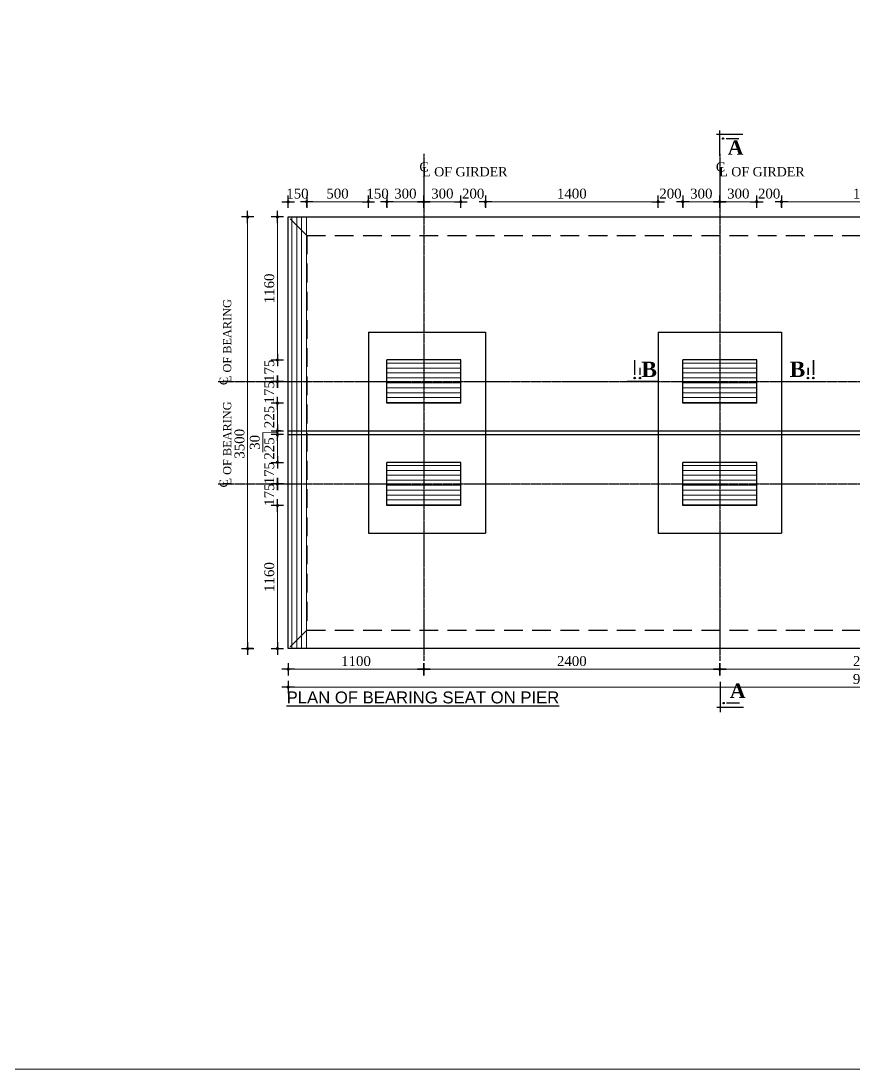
# Model space of a CAD drawing. Header units: millimetres. Extents: x -29779 to 80452, y -13100 to 39577.
# Drawn here: x 45404 to 52160, y -2320 to 6179 of the extents above; entities that cross this region are included whole.
import ezdxf

# ---------------------------------------------------------------- set-up
doc = ezdxf.new("R2010")
doc.units = ezdxf.units.MM
doc.header["$LTSCALE"] = 3
doc.linetypes.add('CENTER', pattern=[50.8, 31.75, -6.35, 6.35, -6.35])
doc.linetypes.add('DASHED', pattern=[19.05, 12.7, -6.35])
for name, color, linetype in [('Center Line', 34, 'Continuous'), ('dim', 4, 'Continuous'), ('Text', 7, 'Continuous')]:
    doc.layers.add(name, color=color, linetype=linetype)
for name, color, linetype, lineweight in [('Dimision', 4, 'Continuous', 13), ('hatch', 253, 'Continuous', 13), ('Pire Line', 11, 'Continuous', 30)]:
    doc.layers.add(name, color=color, linetype=linetype, lineweight=lineweight)
doc.styles.add('Arial', font='arial.ttf', dxfattribs={"height": 85})
doc.styles.get("Standard").update_dxf_attribs({"font": 'times.ttf'})
doc.dimstyles.new('Copy of ISO-90', dxfattribs={"dimtxt": 90, "dimasz": 0.7, "dimexe": 1, "dimexo": 60, "dimgap": 75, "dimtad": 1, "dimdec": 0, "dimlfac": -1, "dimzin": 1, "dimdsep": 46, "dimtxsty": 'Standard', "dimblk": 'DIM', "dimcen": 60, "dimclrd": 256, "dimclre": 256, "dimclrt": 256, "dimadec": 0, "dimazin": 0, "dimtfac": 1, "dimtdec": 0, "dimtix": 1, "dimtofl": 0, "dimtmove": 0, "dimatfit": 3, "dimldrblk": 'DOT', "dimfxl": 60, "dimfxlon": 1, "dimtolj": 1, "dimlwd": -1, "dimarcsym": 0})

# ---------------------------------------------------------------- blocks, each defined once
blk = doc.blocks.new('DIM')
at = {"layer": 'dim'}
for p, q in [((-101, 0), (101, 0)), ((0, -101), (0, 101))]:
    blk.add_line(p, q, dxfattribs=at)
at = {"layer": 'dim', "const_width": 25.4}
blk.add_lwpolyline([(-13, 0, 1), (13, 0, 1)], format="xyb", close=True, dxfattribs=at)
blk = doc.blocks.new('*D381')
at = {"layer": 'Defpoints', "color": 0, "linetype": 'Continuous', "ltscale": 0.1, "transparency": 16777216}
for p in [(47570.9, 970.6), (48670.9, 922), (48670.9, 908.1)]:
    blk.add_point(p, dxfattribs=at)
at = {"layer": 'Dimision', "linetype": 'Continuous', "lineweight": -2, "ltscale": 0.1, "transparency": 16777216}
for p, q in [((47570.9, 922), (47570.9, 921)), ((48670.9, 922), (48670.9, 923))]:
    blk.add_line(p, q, dxfattribs=at)
at = {"layer": 'Dimision', "linetype": 'Continuous', "ltscale": 0.1, "transparency": 16777216}
blk.add_line((47571.4, 922), (48670.4, 922), dxfattribs=at)
at = {"layer": 'Dimision', "linetype": 'Continuous', "ltscale": 0.1, "transparency": 16777216, "xscale": 0.5, "yscale": 0.5, "zscale": 0.5, "rotation": 180}
blk.add_blockref('DIM', (47570.9, 922), dxfattribs=at)
at = {"layer": 'Dimision', "linetype": 'Continuous', "ltscale": 0.1, "transparency": 16777216, "xscale": 0.5, "yscale": 0.5, "zscale": 0.5}
blk.add_blockref('DIM', (48670.9, 922), dxfattribs=at)
at = {"layer": 'Dimision', "linetype": 'Continuous', "ltscale": 0.1, "transparency": 16777216, "insert": (48120.9, 987.7), "char_height": 80, "attachment_point": 5}
blk.add_mtext('\\A1;1100', dxfattribs=at)
blk = doc.blocks.new('_Dot')
at = {"color": 0, "linetype": 'ByBlock', "lineweight": -2}
blk.add_line((-0.5, 0), (-1, 0), dxfattribs=at)
at = {"color": 0, "linetype": 'ByBlock', "const_width": 0.5}
blk.add_lwpolyline([(-0.25, 0, 1), (0.25, 0, 1)], format="xyb", close=True, dxfattribs=at)
blk = doc.blocks.new('*D382')
at = {"layer": 'Defpoints', "color": 0, "linetype": 'Continuous', "ltscale": 0.1, "transparency": 16777216}
for p in [(48670.9, 908.1), (51070.9, 922), (51070.9, 908.1)]:
    blk.add_point(p, dxfattribs=at)
at = {"layer": 'Dimision', "linetype": 'Continuous', "lineweight": -2, "ltscale": 0.1, "transparency": 16777216}
for p, q in [((48670.9, 922), (48670.9, 923)), ((51070.9, 922), (51070.9, 923))]:
    blk.add_line(p, q, dxfattribs=at)
at = {"layer": 'Dimision', "linetype": 'Continuous', "ltscale": 0.1, "transparency": 16777216}
blk.add_line((48671.4, 922), (51070.4, 922), dxfattribs=at)
at = {"layer": 'Dimision', "linetype": 'Continuous', "ltscale": 0.1, "transparency": 16777216, "xscale": 0.5, "yscale": 0.5, "zscale": 0.5, "rotation": 180}
blk.add_blockref('DIM', (48670.9, 922), dxfattribs=at)
at = {"layer": 'Dimision', "linetype": 'Continuous', "ltscale": 0.1, "transparency": 16777216, "xscale": 0.5, "yscale": 0.5, "zscale": 0.5}
blk.add_blockref('DIM', (51070.9, 922), dxfattribs=at)
at = {"layer": 'Dimision', "linetype": 'Continuous', "ltscale": 0.1, "transparency": 16777216, "insert": (49870.9, 987.7), "char_height": 80, "attachment_point": 5}
blk.add_mtext('\\A1;2400', dxfattribs=at)
blk = doc.blocks.new('*D383')
at = {"layer": 'Defpoints', "color": 0, "linetype": 'Continuous', "ltscale": 0.1, "transparency": 16777216}
for p in [(51070.9, 975.8), (53470.9, 975.8), (53470.9, 922)]:
    blk.add_point(p, dxfattribs=at)
at = {"layer": 'Dimision', "linetype": 'Continuous', "lineweight": -2, "ltscale": 0.1, "transparency": 16777216}
for p, q in [((51070.9, 922), (51070.9, 921)), ((53470.9, 922), (53470.9, 921))]:
    blk.add_line(p, q, dxfattribs=at)
at = {"layer": 'Dimision', "linetype": 'Continuous', "ltscale": 0.1, "transparency": 16777216}
blk.add_line((51071.4, 922), (53470.4, 922), dxfattribs=at)
at = {"layer": 'Dimision', "linetype": 'Continuous', "ltscale": 0.1, "transparency": 16777216, "xscale": 0.5, "yscale": 0.5, "zscale": 0.5, "rotation": 180}
blk.add_blockref('DIM', (51070.9, 922), dxfattribs=at)
at = {"layer": 'Dimision', "linetype": 'Continuous', "ltscale": 0.1, "transparency": 16777216, "xscale": 0.5, "yscale": 0.5, "zscale": 0.5}
blk.add_blockref('DIM', (53470.9, 922), dxfattribs=at)
at = {"layer": 'Dimision', "linetype": 'Continuous', "ltscale": 0.1, "transparency": 16777216, "insert": (52270.9, 987.7), "char_height": 80, "attachment_point": 5}
blk.add_mtext('\\A1;2400', dxfattribs=at)
blk = doc.blocks.new('*D385')
at = {"layer": 'Defpoints', "color": 0, "linetype": 'Continuous', "ltscale": 0.1, "transparency": 16777216}
for p in [(47570.9, 992.9), (56970.9, 992.9), (56970.9, 776.6)]:
    blk.add_point(p, dxfattribs=at)
at = {"layer": 'Dimision', "linetype": 'Continuous', "lineweight": -2, "ltscale": 0.1, "transparency": 16777216}
for p, q in [((47570.9, 821.6), (47570.9, 775.6)), ((56970.9, 821.6), (56970.9, 775.6))]:
    blk.add_line(p, q, dxfattribs=at)
at = {"layer": 'Dimision', "linetype": 'Continuous', "ltscale": 0.1, "transparency": 16777216}
blk.add_line((47571.4, 776.6), (56970.4, 776.6), dxfattribs=at)
at = {"layer": 'Dimision', "linetype": 'Continuous', "ltscale": 0.1, "transparency": 16777216, "xscale": 0.5, "yscale": 0.5, "zscale": 0.5, "rotation": 180}
blk.add_blockref('DIM', (47570.9, 776.6), dxfattribs=at)
at = {"layer": 'Dimision', "linetype": 'Continuous', "ltscale": 0.1, "transparency": 16777216, "xscale": 0.5, "yscale": 0.5, "zscale": 0.5}
blk.add_blockref('DIM', (56970.9, 776.6), dxfattribs=at)
at = {"layer": 'Dimision', "linetype": 'Continuous', "ltscale": 0.1, "transparency": 16777216, "insert": (52270.9, 842.4), "char_height": 80, "attachment_point": 5}
blk.add_mtext('\\A1;9400', dxfattribs=at)
blk = doc.blocks.new('*D372')
at = {"layer": 'Defpoints', "color": 0, "linetype": 'Continuous', "ltscale": 0.1, "transparency": 16777216}
for p in [(48371.1, 4712.9), (48671.1, 4322.8), (48371.1, 3426.4)]:
    blk.add_point(p, dxfattribs=at)
at = {"layer": 'Dimision', "linetype": 'Continuous', "lineweight": -2, "ltscale": 0.1, "transparency": 16777216}
for p, q in [((48371.1, 4667.9), (48371.1, 4713.9)), ((48671.1, 4667.9), (48671.1, 4713.9))]:
    blk.add_line(p, q, dxfattribs=at)
at = {"layer": 'Dimision', "linetype": 'Continuous', "ltscale": 0.1, "transparency": 16777216}
blk.add_line((48670.6, 4712.9), (48371.6, 4712.9), dxfattribs=at)
at = {"layer": 'Dimision', "linetype": 'Continuous', "ltscale": 0.1, "transparency": 16777216, "xscale": 0.5, "yscale": 0.5, "zscale": 0.5, "rotation": 180}
blk.add_blockref('DIM', (48371.1, 4712.9), dxfattribs=at)
at = {"layer": 'Dimision', "linetype": 'Continuous', "ltscale": 0.1, "transparency": 16777216, "xscale": 0.5, "yscale": 0.5, "zscale": 0.5}
blk.add_blockref('DIM', (48671.1, 4712.9), dxfattribs=at)
at = {"layer": 'Dimision', "linetype": 'Continuous', "ltscale": 0.1, "transparency": 16777216, "insert": (48521.1, 4778.6), "char_height": 80, "attachment_point": 5}
blk.add_mtext('\\A1;300', dxfattribs=at)
blk = doc.blocks.new('*D373')
at = {"layer": 'Defpoints', "color": 0, "linetype": 'Continuous', "ltscale": 0.1, "transparency": 16777216}
for p in [(47242.2, 4589.8), (47546.9, 4589.8), (47501.3, 1089.8)]:
    blk.add_point(p, dxfattribs=at)
at = {"layer": 'Dimision', "linetype": 'Continuous', "lineweight": -2, "ltscale": 0.1, "transparency": 16777216}
for p, q in [((47287.2, 4589.8), (47241.2, 4589.8)), ((47287.2, 1089.8), (47241.2, 1089.8))]:
    blk.add_line(p, q, dxfattribs=at)
at = {"layer": 'Dimision', "linetype": 'Continuous', "ltscale": 0.1, "transparency": 16777216}
blk.add_line((47242.2, 1090.3), (47242.2, 4589.3), dxfattribs=at)
at = {"layer": 'Dimision', "linetype": 'Continuous', "ltscale": 0.1, "transparency": 16777216, "xscale": 0.5, "yscale": 0.5, "zscale": 0.5}
for p, rotation in [((47242.2, 4589.8), 90), ((47242.2, 1089.8), 270)]:
    blk.add_blockref('DIM', p, dxfattribs=dict(at, rotation=rotation))
at = {"layer": 'Dimision', "linetype": 'Continuous', "ltscale": 0.1, "transparency": 16777216, "insert": (47176.5, 2750.3), "char_height": 80, "attachment_point": 5, "rotation": 90}
blk.add_mtext('\\A1;3500', dxfattribs=at)
blk = doc.blocks.new('*D374')
at = {"layer": 'Defpoints', "color": 0, "linetype": 'Continuous', "ltscale": 0.1, "transparency": 16777216}
for p in [(47483.5, 3079.8), (47534.2, 3079.8), (47570.9, 2854.8)]:
    blk.add_point(p, dxfattribs=at)
at = {"layer": 'Dimision', "linetype": 'Continuous', "lineweight": -2, "ltscale": 0.1, "transparency": 16777216}
for p, q in [((47483.5, 3079.8), (47482.5, 3079.8)), ((47510.9, 2854.8), (47482.5, 2854.8))]:
    blk.add_line(p, q, dxfattribs=at)
at = {"layer": 'Dimision', "linetype": 'Continuous', "ltscale": 0.1, "transparency": 16777216}
blk.add_line((47483.5, 2855.3), (47483.5, 3079.3), dxfattribs=at)
at = {"layer": 'Dimision', "linetype": 'Continuous', "ltscale": 0.1, "transparency": 16777216, "xscale": 0.5, "yscale": 0.5, "zscale": 0.5}
for p, rotation in [((47483.5, 3079.8), 90), ((47483.5, 2854.8), 270)]:
    blk.add_blockref('DIM', p, dxfattribs=dict(at, rotation=rotation))
at = {"layer": 'Dimision', "linetype": 'Continuous', "ltscale": 0.1, "transparency": 16777216, "insert": (47417.9, 2967.3), "char_height": 80, "attachment_point": 5, "rotation": 90}
blk.add_mtext('\\A1;225', dxfattribs=at)
blk = doc.blocks.new('*D375')
at = {"layer": 'Defpoints', "color": 0, "linetype": 'Continuous', "ltscale": 0.1, "transparency": 16777216}
for p in [(47483.5, 3429.8), (47483.5, 3254.8), (47483.5, 3254.8)]:
    blk.add_point(p, dxfattribs=at)
at = {"layer": 'Dimision', "linetype": 'Continuous', "ltscale": 0.1, "transparency": 16777216}
for p, q in [((47483.5, 3430.3), (47483.5, 3430.8)), ((47483.5, 3254.3), (47483.5, 3253.8))]:
    blk.add_line(p, q, dxfattribs=at)
at = {"layer": 'Dimision', "linetype": 'Continuous', "lineweight": -2, "ltscale": 0.1, "transparency": 16777216}
for p, q in [((47483.5, 3429.8), (47484.5, 3429.8)), ((47483.5, 3254.8), (47484.5, 3254.8))]:
    blk.add_line(p, q, dxfattribs=at)
at = {"layer": 'Dimision', "linetype": 'Continuous', "ltscale": 0.1, "transparency": 16777216, "xscale": 0.5, "yscale": 0.5, "zscale": 0.5}
for p, rotation in [((47483.5, 3429.8), 270), ((47483.5, 3254.8), 90)]:
    blk.add_blockref('DIM', p, dxfattribs=dict(at, rotation=rotation))
at = {"layer": 'Dimision', "linetype": 'Continuous', "ltscale": 0.1, "transparency": 16777216, "insert": (47417.7, 3342.3), "char_height": 80, "attachment_point": 5, "rotation": 90}
blk.add_mtext('\\A1;175', dxfattribs=at)
blk = doc.blocks.new('*D376')
at = {"layer": 'Defpoints', "color": 0, "linetype": 'Continuous', "ltscale": 0.1, "transparency": 16777216}
for p in [(47483.5, 3254.8), (47483.5, 3254.8), (47483.5, 3079.8)]:
    blk.add_point(p, dxfattribs=at)
at = {"layer": 'Dimision', "linetype": 'Continuous', "ltscale": 0.1, "transparency": 16777216}
for p, q in [((47483.5, 3255.3), (47483.5, 3255.8)), ((47483.5, 3079.3), (47483.5, 3078.8))]:
    blk.add_line(p, q, dxfattribs=at)
at = {"layer": 'Dimision', "linetype": 'Continuous', "lineweight": -2, "ltscale": 0.1, "transparency": 16777216}
for p, q in [((47483.5, 3254.8), (47484.5, 3254.8)), ((47483.5, 3079.8), (47484.5, 3079.8))]:
    blk.add_line(p, q, dxfattribs=at)
at = {"layer": 'Dimision', "linetype": 'Continuous', "ltscale": 0.1, "transparency": 16777216, "xscale": 0.5, "yscale": 0.5, "zscale": 0.5}
for p, rotation in [((47483.5, 3254.8), 270), ((47483.5, 3079.8), 90)]:
    blk.add_blockref('DIM', p, dxfattribs=dict(at, rotation=rotation))
at = {"layer": 'Dimision', "linetype": 'Continuous', "ltscale": 0.1, "transparency": 16777216, "insert": (47417.7, 3167.3), "char_height": 80, "attachment_point": 5, "rotation": 90}
blk.add_mtext('\\A1;175', dxfattribs=at)
blk = doc.blocks.new('*D377')
at = {"layer": 'Defpoints', "color": 0, "linetype": 'Continuous', "ltscale": 0.1, "transparency": 16777216}
for p in [(47483.5, 4589.8), (47483.5, 4589.8), (47308.8, 3429.8)]:
    blk.add_point(p, dxfattribs=at)
at = {"layer": 'Dimision', "linetype": 'Continuous', "lineweight": -2, "ltscale": 0.1, "transparency": 16777216}
for p, q in [((47483.5, 4589.8), (47484.5, 4589.8)), ((47438.5, 3429.8), (47484.5, 3429.8))]:
    blk.add_line(p, q, dxfattribs=at)
at = {"layer": 'Dimision', "linetype": 'Continuous', "ltscale": 0.1, "transparency": 16777216}
blk.add_line((47483.5, 3430.3), (47483.5, 4589.3), dxfattribs=at)
at = {"layer": 'Dimision', "linetype": 'Continuous', "ltscale": 0.1, "transparency": 16777216, "xscale": 0.5, "yscale": 0.5, "zscale": 0.5}
for p, rotation in [((47483.5, 4589.8), 90), ((47483.5, 3429.8), 270)]:
    blk.add_blockref('DIM', p, dxfattribs=dict(at, rotation=rotation))
at = {"layer": 'Dimision', "linetype": 'Continuous', "ltscale": 0.1, "transparency": 16777216, "insert": (47417.9, 4009.8), "char_height": 80, "attachment_point": 5, "rotation": 90}
blk.add_mtext('\\A1;1160', dxfattribs=at)
blk = doc.blocks.new('*D378')
at = {"layer": 'Defpoints', "color": 0, "linetype": 'Continuous', "ltscale": 0.1, "transparency": 16777216}
for p in [(47483.5, 2599.8), (47483.5, 2424.8), (47483.5, 2424.8)]:
    blk.add_point(p, dxfattribs=at)
at = {"layer": 'Dimision', "linetype": 'Continuous', "ltscale": 0.1, "transparency": 16777216}
for p, q in [((47483.5, 2600.3), (47483.5, 2600.8)), ((47483.5, 2424.3), (47483.5, 2423.8))]:
    blk.add_line(p, q, dxfattribs=at)
at = {"layer": 'Dimision', "linetype": 'Continuous', "lineweight": -2, "ltscale": 0.1, "transparency": 16777216}
for p, q in [((47483.5, 2599.8), (47484.5, 2599.8)), ((47483.5, 2424.8), (47484.5, 2424.8))]:
    blk.add_line(p, q, dxfattribs=at)
at = {"layer": 'Dimision', "linetype": 'Continuous', "ltscale": 0.1, "transparency": 16777216, "xscale": 0.5, "yscale": 0.5, "zscale": 0.5}
for p, rotation in [((47483.5, 2599.8), 270), ((47483.5, 2424.8), 90)]:
    blk.add_blockref('DIM', p, dxfattribs=dict(at, rotation=rotation))
at = {"layer": 'Dimision', "linetype": 'Continuous', "ltscale": 0.1, "transparency": 16777216, "insert": (47417.7, 2512.3), "char_height": 80, "attachment_point": 5, "rotation": 90}
blk.add_mtext('\\A1;175', dxfattribs=at)
blk = doc.blocks.new('*D379')
at = {"layer": 'Defpoints', "color": 0, "linetype": 'Continuous', "ltscale": 0.1, "transparency": 16777216}
for p in [(47483.5, 2424.8), (47483.5, 2424.8), (47483.5, 2249.8)]:
    blk.add_point(p, dxfattribs=at)
at = {"layer": 'Dimision', "linetype": 'Continuous', "ltscale": 0.1, "transparency": 16777216}
for p, q in [((47483.5, 2425.3), (47483.5, 2425.8)), ((47483.5, 2249.3), (47483.5, 2248.8))]:
    blk.add_line(p, q, dxfattribs=at)
at = {"layer": 'Dimision', "linetype": 'Continuous', "lineweight": -2, "ltscale": 0.1, "transparency": 16777216}
for p, q in [((47483.5, 2424.8), (47484.5, 2424.8)), ((47483.5, 2249.8), (47484.5, 2249.8))]:
    blk.add_line(p, q, dxfattribs=at)
at = {"layer": 'Dimision', "linetype": 'Continuous', "ltscale": 0.1, "transparency": 16777216, "xscale": 0.5, "yscale": 0.5, "zscale": 0.5}
for p, rotation in [((47483.5, 2424.8), 270), ((47483.5, 2249.8), 90)]:
    blk.add_blockref('DIM', p, dxfattribs=dict(at, rotation=rotation))
at = {"layer": 'Dimision', "linetype": 'Continuous', "ltscale": 0.1, "transparency": 16777216, "insert": (47417.7, 2337.3), "char_height": 80, "attachment_point": 5, "rotation": 90}
blk.add_mtext('\\A1;175', dxfattribs=at)
blk = doc.blocks.new('*D380')
at = {"layer": 'Defpoints', "color": 0, "linetype": 'Continuous', "ltscale": 0.1, "transparency": 16777216}
for p in [(47570.9, 2249.8), (47483.5, 1089.8), (47483.5, 1089.8)]:
    blk.add_point(p, dxfattribs=at)
at = {"layer": 'Dimision', "linetype": 'Continuous', "lineweight": -2, "ltscale": 0.1, "transparency": 16777216}
for p, q in [((47510.9, 2249.8), (47482.5, 2249.8)), ((47483.5, 1089.8), (47484.5, 1089.8))]:
    blk.add_line(p, q, dxfattribs=at)
at = {"layer": 'Dimision', "linetype": 'Continuous', "ltscale": 0.1, "transparency": 16777216}
blk.add_line((47483.5, 2249.3), (47483.5, 1090.3), dxfattribs=at)
at = {"layer": 'Dimision', "linetype": 'Continuous', "ltscale": 0.1, "transparency": 16777216, "xscale": 0.5, "yscale": 0.5, "zscale": 0.5}
for p, rotation in [((47483.5, 2249.8), 90), ((47483.5, 1089.8), 270)]:
    blk.add_blockref('DIM', p, dxfattribs=dict(at, rotation=rotation))
at = {"layer": 'Dimision', "linetype": 'Continuous', "ltscale": 0.1, "transparency": 16777216, "insert": (47417.9, 1669.8), "char_height": 80, "attachment_point": 5, "rotation": 90}
blk.add_mtext('\\A1;1160', dxfattribs=at)
blk = doc.blocks.new('*D411')
at = {"layer": 'Defpoints', "color": 0, "linetype": 'Continuous', "ltscale": 0.1, "transparency": 16777216}
for p in [(48970.9, 4712.9), (48671.1, 4322.8), (48970.9, 3429.8)]:
    blk.add_point(p, dxfattribs=at)
at = {"layer": 'Dimision', "linetype": 'Continuous', "lineweight": -2, "ltscale": 0.1, "transparency": 16777216}
for p, q in [((48671.1, 4667.9), (48671.1, 4713.9)), ((48970.9, 4667.9), (48970.9, 4713.9))]:
    blk.add_line(p, q, dxfattribs=at)
at = {"layer": 'Dimision', "linetype": 'Continuous', "ltscale": 0.1, "transparency": 16777216}
blk.add_line((48671.6, 4712.9), (48970.4, 4712.9), dxfattribs=at)
at = {"layer": 'Dimision', "linetype": 'Continuous', "ltscale": 0.1, "transparency": 16777216, "xscale": 0.5, "yscale": 0.5, "zscale": 0.5, "rotation": 180}
blk.add_blockref('DIM', (48671.1, 4712.9), dxfattribs=at)
at = {"layer": 'Dimision', "linetype": 'Continuous', "ltscale": 0.1, "transparency": 16777216, "xscale": 0.5, "yscale": 0.5, "zscale": 0.5}
blk.add_blockref('DIM', (48970.9, 4712.9), dxfattribs=at)
at = {"layer": 'Dimision', "linetype": 'Continuous', "ltscale": 0.1, "transparency": 16777216, "insert": (48821, 4778.6), "char_height": 80, "attachment_point": 5}
blk.add_mtext('\\A1;300', dxfattribs=at)
blk = doc.blocks.new('*D412')
at = {"layer": 'Defpoints', "color": 0, "linetype": 'Continuous', "ltscale": 0.1, "transparency": 16777216}
for p in [(49170.9, 4712.9), (49170.9, 4589.8), (48970.9, 3429.8)]:
    blk.add_point(p, dxfattribs=at)
at = {"layer": 'Dimision', "linetype": 'Continuous', "ltscale": 0.1, "transparency": 16777216}
for p, q in [((48970.4, 4712.9), (48969.9, 4712.9)), ((49171.4, 4712.9), (49171.9, 4712.9))]:
    blk.add_line(p, q, dxfattribs=at)
at = {"layer": 'Dimision', "linetype": 'Continuous', "lineweight": -2, "ltscale": 0.1, "transparency": 16777216}
for p, q in [((48970.9, 4667.9), (48970.9, 4713.9)), ((49170.9, 4667.9), (49170.9, 4713.9))]:
    blk.add_line(p, q, dxfattribs=at)
at = {"layer": 'Dimision', "linetype": 'Continuous', "ltscale": 0.1, "transparency": 16777216, "xscale": 0.5, "yscale": 0.5, "zscale": 0.5}
blk.add_blockref('DIM', (48970.9, 4712.9), dxfattribs=at)
at = {"layer": 'Dimision', "linetype": 'Continuous', "ltscale": 0.1, "transparency": 16777216, "xscale": 0.5, "yscale": 0.5, "zscale": 0.5, "rotation": 180}
blk.add_blockref('DIM', (49170.9, 4712.9), dxfattribs=at)
at = {"layer": 'Dimision', "linetype": 'Continuous', "ltscale": 0.1, "transparency": 16777216, "insert": (49070.9, 4778.6), "char_height": 80, "attachment_point": 5}
blk.add_mtext('\\A1;200', dxfattribs=at)
blk = doc.blocks.new('*D413')
at = {"layer": 'Defpoints', "color": 0, "linetype": 'Continuous', "ltscale": 0.1, "transparency": 16777216}
for p in [(50570.9, 4712.9), (49170.9, 4589.8), (50570.9, 4589.8)]:
    blk.add_point(p, dxfattribs=at)
at = {"layer": 'Dimision', "linetype": 'Continuous', "lineweight": -2, "ltscale": 0.1, "transparency": 16777216}
for p, q in [((49170.9, 4667.9), (49170.9, 4713.9)), ((50570.9, 4667.9), (50570.9, 4713.9))]:
    blk.add_line(p, q, dxfattribs=at)
at = {"layer": 'Dimision', "linetype": 'Continuous', "ltscale": 0.1, "transparency": 16777216}
blk.add_line((49171.4, 4712.9), (50570.4, 4712.9), dxfattribs=at)
at = {"layer": 'Dimision', "linetype": 'Continuous', "ltscale": 0.1, "transparency": 16777216, "xscale": 0.5, "yscale": 0.5, "zscale": 0.5, "rotation": 180}
blk.add_blockref('DIM', (49170.9, 4712.9), dxfattribs=at)
at = {"layer": 'Dimision', "linetype": 'Continuous', "ltscale": 0.1, "transparency": 16777216, "xscale": 0.5, "yscale": 0.5, "zscale": 0.5}
blk.add_blockref('DIM', (50570.9, 4712.9), dxfattribs=at)
at = {"layer": 'Dimision', "linetype": 'Continuous', "ltscale": 0.1, "transparency": 16777216, "insert": (49870.9, 4778.6), "char_height": 80, "attachment_point": 5}
blk.add_mtext('\\A1;1400', dxfattribs=at)
blk = doc.blocks.new('*D414')
at = {"layer": 'Defpoints', "color": 0, "linetype": 'Continuous', "ltscale": 0.1, "transparency": 16777216}
for p in [(50770.9, 4712.9), (50570.9, 4589.8), (50770.9, 3429.8)]:
    blk.add_point(p, dxfattribs=at)
at = {"layer": 'Dimision', "linetype": 'Continuous', "ltscale": 0.1, "transparency": 16777216}
for p, q in [((50570.4, 4712.9), (50569.9, 4712.9)), ((50771.4, 4712.9), (50771.9, 4712.9))]:
    blk.add_line(p, q, dxfattribs=at)
at = {"layer": 'Dimision', "linetype": 'Continuous', "lineweight": -2, "ltscale": 0.1, "transparency": 16777216}
for p, q in [((50570.9, 4667.9), (50570.9, 4713.9)), ((50770.9, 4667.9), (50770.9, 4713.9))]:
    blk.add_line(p, q, dxfattribs=at)
at = {"layer": 'Dimision', "linetype": 'Continuous', "ltscale": 0.1, "transparency": 16777216, "xscale": 0.5, "yscale": 0.5, "zscale": 0.5}
blk.add_blockref('DIM', (50570.9, 4712.9), dxfattribs=at)
at = {"layer": 'Dimision', "linetype": 'Continuous', "ltscale": 0.1, "transparency": 16777216, "xscale": 0.5, "yscale": 0.5, "zscale": 0.5, "rotation": 180}
blk.add_blockref('DIM', (50770.9, 4712.9), dxfattribs=at)
at = {"layer": 'Dimision', "linetype": 'Continuous', "ltscale": 0.1, "transparency": 16777216, "insert": (50670.9, 4778.6), "char_height": 80, "attachment_point": 5}
blk.add_mtext('\\A1;200', dxfattribs=at)
blk = doc.blocks.new('*D415')
at = {"layer": 'Defpoints', "color": 0, "linetype": 'Continuous', "ltscale": 0.1, "transparency": 16777216}
for p in [(51070.9, 4712.9), (50770.9, 3429.8), (51070.9, 3429.8)]:
    blk.add_point(p, dxfattribs=at)
at = {"layer": 'Dimision', "linetype": 'Continuous', "lineweight": -2, "ltscale": 0.1, "transparency": 16777216}
for p, q in [((50770.9, 4667.9), (50770.9, 4713.9)), ((51070.9, 4667.9), (51070.9, 4713.9))]:
    blk.add_line(p, q, dxfattribs=at)
at = {"layer": 'Dimision', "linetype": 'Continuous', "ltscale": 0.1, "transparency": 16777216}
blk.add_line((50771.4, 4712.9), (51070.4, 4712.9), dxfattribs=at)
at = {"layer": 'Dimision', "linetype": 'Continuous', "ltscale": 0.1, "transparency": 16777216, "xscale": 0.5, "yscale": 0.5, "zscale": 0.5, "rotation": 180}
blk.add_blockref('DIM', (50770.9, 4712.9), dxfattribs=at)
at = {"layer": 'Dimision', "linetype": 'Continuous', "ltscale": 0.1, "transparency": 16777216, "xscale": 0.5, "yscale": 0.5, "zscale": 0.5}
blk.add_blockref('DIM', (51070.9, 4712.9), dxfattribs=at)
at = {"layer": 'Dimision', "linetype": 'Continuous', "ltscale": 0.1, "transparency": 16777216, "insert": (50920.9, 4778.6), "char_height": 80, "attachment_point": 5}
blk.add_mtext('\\A1;300', dxfattribs=at)
blk = doc.blocks.new('*D416')
at = {"layer": 'Defpoints', "color": 0, "linetype": 'Continuous', "ltscale": 0.1, "transparency": 16777216}
for p in [(51370.9, 4712.9), (51070.9, 3429.8), (51370.9, 3429.8)]:
    blk.add_point(p, dxfattribs=at)
at = {"layer": 'Dimision', "linetype": 'Continuous', "lineweight": -2, "ltscale": 0.1, "transparency": 16777216}
for p, q in [((51070.9, 4667.9), (51070.9, 4713.9)), ((51370.9, 4667.9), (51370.9, 4713.9))]:
    blk.add_line(p, q, dxfattribs=at)
at = {"layer": 'Dimision', "linetype": 'Continuous', "ltscale": 0.1, "transparency": 16777216}
blk.add_line((51071.4, 4712.9), (51370.4, 4712.9), dxfattribs=at)
at = {"layer": 'Dimision', "linetype": 'Continuous', "ltscale": 0.1, "transparency": 16777216, "xscale": 0.5, "yscale": 0.5, "zscale": 0.5, "rotation": 180}
blk.add_blockref('DIM', (51070.9, 4712.9), dxfattribs=at)
at = {"layer": 'Dimision', "linetype": 'Continuous', "ltscale": 0.1, "transparency": 16777216, "xscale": 0.5, "yscale": 0.5, "zscale": 0.5}
blk.add_blockref('DIM', (51370.9, 4712.9), dxfattribs=at)
at = {"layer": 'Dimision', "linetype": 'Continuous', "ltscale": 0.1, "transparency": 16777216, "insert": (51220.9, 4778.6), "char_height": 80, "attachment_point": 5}
blk.add_mtext('\\A1;300', dxfattribs=at)
blk = doc.blocks.new('*D417')
at = {"layer": 'Defpoints', "color": 0, "linetype": 'Continuous', "ltscale": 0.1, "transparency": 16777216}
for p in [(51570.9, 4712.9), (51570.9, 3917), (51370.9, 3429.8)]:
    blk.add_point(p, dxfattribs=at)
at = {"layer": 'Dimision', "linetype": 'Continuous', "ltscale": 0.1, "transparency": 16777216}
for p, q in [((51370.4, 4712.9), (51369.9, 4712.9)), ((51571.4, 4712.9), (51571.9, 4712.9))]:
    blk.add_line(p, q, dxfattribs=at)
at = {"layer": 'Dimision', "linetype": 'Continuous', "lineweight": -2, "ltscale": 0.1, "transparency": 16777216}
for p, q in [((51370.9, 4667.9), (51370.9, 4713.9)), ((51570.9, 4667.9), (51570.9, 4713.9))]:
    blk.add_line(p, q, dxfattribs=at)
at = {"layer": 'Dimision', "linetype": 'Continuous', "ltscale": 0.1, "transparency": 16777216, "xscale": 0.5, "yscale": 0.5, "zscale": 0.5}
blk.add_blockref('DIM', (51370.9, 4712.9), dxfattribs=at)
at = {"layer": 'Dimision', "linetype": 'Continuous', "ltscale": 0.1, "transparency": 16777216, "xscale": 0.5, "yscale": 0.5, "zscale": 0.5, "rotation": 180}
blk.add_blockref('DIM', (51570.9, 4712.9), dxfattribs=at)
at = {"layer": 'Dimision', "linetype": 'Continuous', "ltscale": 0.1, "transparency": 16777216, "insert": (51470.9, 4778.6), "char_height": 80, "attachment_point": 5}
blk.add_mtext('\\A1;200', dxfattribs=at)
blk = doc.blocks.new('*D418')
at = {"layer": 'Defpoints', "color": 0, "linetype": 'Continuous', "ltscale": 0.1, "transparency": 16777216}
for p in [(52970.9, 4712.9), (52970.9, 4589.8), (51570.9, 3441.5)]:
    blk.add_point(p, dxfattribs=at)
at = {"layer": 'Dimision', "linetype": 'Continuous', "lineweight": -2, "ltscale": 0.1, "transparency": 16777216}
for p, q in [((51570.9, 4667.9), (51570.9, 4713.9)), ((52970.9, 4667.9), (52970.9, 4713.9))]:
    blk.add_line(p, q, dxfattribs=at)
at = {"layer": 'Dimision', "linetype": 'Continuous', "ltscale": 0.1, "transparency": 16777216}
blk.add_line((51571.4, 4712.9), (52970.4, 4712.9), dxfattribs=at)
at = {"layer": 'Dimision', "linetype": 'Continuous', "ltscale": 0.1, "transparency": 16777216, "xscale": 0.5, "yscale": 0.5, "zscale": 0.5, "rotation": 180}
blk.add_blockref('DIM', (51570.9, 4712.9), dxfattribs=at)
at = {"layer": 'Dimision', "linetype": 'Continuous', "ltscale": 0.1, "transparency": 16777216, "xscale": 0.5, "yscale": 0.5, "zscale": 0.5}
blk.add_blockref('DIM', (52970.9, 4712.9), dxfattribs=at)
at = {"layer": 'Dimision', "linetype": 'Continuous', "ltscale": 0.1, "transparency": 16777216, "insert": (52270.9, 4778.6), "char_height": 80, "attachment_point": 5}
blk.add_mtext('\\A1;1400', dxfattribs=at)
blk = doc.blocks.new('*D408')
at = {"layer": 'Defpoints', "color": 0, "transparency": 16777216}
for p in [(47483.5, 2824.8), (47570.9, 2854.8), (47570.9, 2824.8)]:
    blk.add_point(p, dxfattribs=at)
at = {"layer": 'Dimision', "transparency": 16777216}
for p, q in [((47483.5, 2839.8), (47366, 2841.1)), ((47366, 2841.1), (47366, 2682)), ((47483.5, 2855.3), (47483.5, 2855.8)), ((47483.5, 2854.8), (47483.5, 2824.8)), ((47483.5, 2824.3), (47483.5, 2823.8))]:
    blk.add_line(p, q, dxfattribs=at)
at = {"layer": 'Dimision', "lineweight": -2, "transparency": 16777216}
for p, q in [((47510.9, 2854.8), (47482.5, 2854.8)), ((47510.9, 2824.8), (47482.5, 2824.8))]:
    blk.add_line(p, q, dxfattribs=at)
at = {"layer": 'Dimision', "transparency": 16777216, "xscale": 0.5, "yscale": 0.5, "zscale": 0.5}
for p, rotation in [((47483.5, 2854.8), 270), ((47483.5, 2824.8), 90)]:
    blk.add_blockref('DIM', p, dxfattribs=dict(at, rotation=rotation))
at = {"layer": 'Dimision', "transparency": 16777216, "insert": (47300.3, 2761.5), "char_height": 80, "attachment_point": 5, "rotation": 90}
blk.add_mtext('\\A1;30', dxfattribs=at)
blk = doc.blocks.new('*D409')
at = {"layer": 'Defpoints', "color": 0, "transparency": 16777216}
for p in [(47570.9, 2824.8), (47483.5, 2599.8), (47534.2, 2599.8)]:
    blk.add_point(p, dxfattribs=at)
at = {"layer": 'Dimision', "lineweight": -2, "transparency": 16777216}
for p, q in [((47510.9, 2824.8), (47482.5, 2824.8)), ((47483.5, 2599.8), (47482.5, 2599.8))]:
    blk.add_line(p, q, dxfattribs=at)
at = {"layer": 'Dimision', "transparency": 16777216}
blk.add_line((47483.5, 2824.3), (47483.5, 2600.3), dxfattribs=at)
at = {"layer": 'Dimision', "transparency": 16777216, "xscale": 0.5, "yscale": 0.5, "zscale": 0.5}
for p, rotation in [((47483.5, 2824.8), 90), ((47483.5, 2599.8), 270)]:
    blk.add_blockref('DIM', p, dxfattribs=dict(at, rotation=rotation))
at = {"layer": 'Dimision', "transparency": 16777216, "insert": (47417.9, 2712.3), "char_height": 80, "attachment_point": 5, "rotation": 90}
blk.add_mtext('\\A1;225', dxfattribs=at)
blk = doc.blocks.new('*D433')
at = {"layer": 'Defpoints', "color": 0, "linetype": 'Continuous', "ltscale": 0.1, "transparency": 16777216}
for p in [(48220.9, 4712.9), (48220.9, 4589.8), (48370.9, 4589.8)]:
    blk.add_point(p, dxfattribs=at)
at = {"layer": 'Dimision', "linetype": 'Continuous', "ltscale": 0.1, "transparency": 16777216}
for p, q in [((48220.4, 4712.9), (48219.9, 4712.9)), ((48371.4, 4712.9), (48371.9, 4712.9))]:
    blk.add_line(p, q, dxfattribs=at)
at = {"layer": 'Dimision', "linetype": 'Continuous', "lineweight": -2, "ltscale": 0.1, "transparency": 16777216}
for p, q in [((48220.9, 4667.9), (48220.9, 4713.9)), ((48370.9, 4667.9), (48370.9, 4713.9))]:
    blk.add_line(p, q, dxfattribs=at)
at = {"layer": 'Dimision', "linetype": 'Continuous', "ltscale": 0.1, "transparency": 16777216, "xscale": 0.5, "yscale": 0.5, "zscale": 0.5}
blk.add_blockref('DIM', (48220.9, 4712.9), dxfattribs=at)
at = {"layer": 'Dimision', "linetype": 'Continuous', "ltscale": 0.1, "transparency": 16777216, "xscale": 0.5, "yscale": 0.5, "zscale": 0.5, "rotation": 180}
blk.add_blockref('DIM', (48370.9, 4712.9), dxfattribs=at)
at = {"layer": 'Dimision', "linetype": 'Continuous', "ltscale": 0.1, "transparency": 16777216, "insert": (48295.9, 4778.6), "char_height": 80, "attachment_point": 5}
blk.add_mtext('\\A1;150', dxfattribs=at)
blk = doc.blocks.new('*D435')
at = {"layer": 'Defpoints', "color": 0, "linetype": 'Continuous', "ltscale": 0.1, "transparency": 16777216}
for p in [(47570.9, 4712.9), (47570.9, 4589.8), (47720.9, 4589.8)]:
    blk.add_point(p, dxfattribs=at)
at = {"layer": 'Dimision', "linetype": 'Continuous', "ltscale": 0.1, "transparency": 16777216}
for p, q in [((47570.4, 4712.9), (47569.9, 4712.9)), ((47721.4, 4712.9), (47721.9, 4712.9))]:
    blk.add_line(p, q, dxfattribs=at)
at = {"layer": 'Dimision', "linetype": 'Continuous', "lineweight": -2, "ltscale": 0.1, "transparency": 16777216}
for p, q in [((47570.9, 4667.9), (47570.9, 4713.9)), ((47720.9, 4667.9), (47720.9, 4713.9))]:
    blk.add_line(p, q, dxfattribs=at)
at = {"layer": 'Dimision', "linetype": 'Continuous', "ltscale": 0.1, "transparency": 16777216, "xscale": 0.5, "yscale": 0.5, "zscale": 0.5}
blk.add_blockref('DIM', (47570.9, 4712.9), dxfattribs=at)
at = {"layer": 'Dimision', "linetype": 'Continuous', "ltscale": 0.1, "transparency": 16777216, "xscale": 0.5, "yscale": 0.5, "zscale": 0.5, "rotation": 180}
blk.add_blockref('DIM', (47720.9, 4712.9), dxfattribs=at)
at = {"layer": 'Dimision', "linetype": 'Continuous', "ltscale": 0.1, "transparency": 16777216, "insert": (47645.9, 4778.6), "char_height": 80, "attachment_point": 5}
blk.add_mtext('\\A1;150', dxfattribs=at)
blk = doc.blocks.new('*D434')
at = {"layer": 'Defpoints', "color": 0, "linetype": 'Continuous', "ltscale": 0.1, "transparency": 16777216}
for p in [(47720.9, 4712.9), (47720.9, 4712.9), (48220.9, 4589.8)]:
    blk.add_point(p, dxfattribs=at)
at = {"layer": 'Dimision', "linetype": 'Continuous', "lineweight": -2, "ltscale": 0.1, "transparency": 16777216}
for p, q in [((47720.9, 4712.9), (47720.9, 4713.9)), ((48220.9, 4667.9), (48220.9, 4713.9))]:
    blk.add_line(p, q, dxfattribs=at)
at = {"layer": 'Dimision', "linetype": 'Continuous', "ltscale": 0.1, "transparency": 16777216}
blk.add_line((48220.4, 4712.9), (47721.4, 4712.9), dxfattribs=at)
at = {"layer": 'Dimision', "linetype": 'Continuous', "ltscale": 0.1, "transparency": 16777216, "xscale": 0.5, "yscale": 0.5, "zscale": 0.5, "rotation": 180}
blk.add_blockref('DIM', (47720.9, 4712.9), dxfattribs=at)
at = {"layer": 'Dimision', "linetype": 'Continuous', "ltscale": 0.1, "transparency": 16777216, "xscale": 0.5, "yscale": 0.5, "zscale": 0.5}
blk.add_blockref('DIM', (48220.9, 4712.9), dxfattribs=at)
at = {"layer": 'Dimision', "linetype": 'Continuous', "ltscale": 0.1, "transparency": 16777216, "insert": (47970.9, 4778.6), "char_height": 80, "attachment_point": 5}
blk.add_mtext('\\A1;500', dxfattribs=at)

msp = doc.modelspace()

# ---------------------------------------------------------------- hatches: boundary and pattern name
at = {"layer": 'hatch', "ltscale": 10}
h = msp.add_hatch(dxfattribs=at)
h.set_pattern_fill('_USER', color=256, scale=40, angle=90, style=0, pattern_type=0)
h.set_pattern_definition([(90, (0, 0), (-40, 2e-15), [])])
h.paths.add_polyline_path([(47570.93, 4589.8), (47720.93, 4589.8), (47720.93, 1089.8), (47570.93, 1089.8)])
h = msp.add_hatch(dxfattribs=at)
h.set_pattern_fill('_USER', color=256, scale=40, style=0, pattern_type=0)
h.set_pattern_definition([(0, (134617.776, -198715.46), (0, 40), [])])
h.paths.add_polyline_path([(48970.93, 3079.8), (48970.93, 3429.8), (48370.93, 3429.8), (48370.93, 3079.8)])
h = msp.add_hatch(dxfattribs=at)
h.set_pattern_fill('_USER', color=256, scale=40, style=0, pattern_type=0)
h.set_pattern_definition([(0, (137017.776, -198715.46), (0, 40), [])])
h.paths.add_polyline_path([(51370.93, 3079.8), (51370.93, 3429.8), (50770.93, 3429.8), (50770.93, 3079.8)])
h = msp.add_hatch(dxfattribs=at)
h.set_pattern_fill('_USER', color=256, scale=40, style=0, pattern_type=0)
h.set_pattern_definition([(0, (134617.776, -199545.46), (0, 40), [])])
h.paths.add_polyline_path([(48970.93, 2249.8), (48970.93, 2599.8), (48370.93, 2599.8), (48370.93, 2249.8)])
h = msp.add_hatch(dxfattribs=at)
h.set_pattern_fill('_USER', color=256, scale=40, style=0, pattern_type=0)
h.set_pattern_definition([(0, (137017.776, -199545.46), (0, 40), [])])
h.paths.add_polyline_path([(51370.93, 2249.8), (51370.93, 2599.8), (50770.93, 2599.8), (50770.93, 2249.8)])
at = {"layer": 'Text', "linetype": 'Continuous', "ltscale": 0.1}
for points in [[(51097.41, 5230.83, -1), (51097.41, 5219.13, -1)], [(50374.35, 3283.04, -1), (50386.83, 3283.04, -1)], [(50417.59, 3283.04, -1), (50430.07, 3283.04, -1)], [(51793.32, 3283.04, 1), (51780.84, 3283.04, 1)], [(51836.56, 3283.04, 1), (51824.08, 3283.04, 1)], [(51101.51, 641.61, 1), (51101.51, 653.31, 1)]]:
    msp.add_hatch(color=256, dxfattribs=at).paths.add_polyline_path(points)

# ---------------------------------------------------------------- linework, layer by layer
at = {"layer": 'Center Line', "linetype": 'CENTER', "ltscale": 0.05}
for points in [[(48670.93, 5101.2), (48670.93, 990.16)], [(51070.93, 5101.2), (51070.93, 990.16)], [(47002.6, 3254.8), (57079.86, 3254.8)], [(47002.6, 2424.8), (57079.86, 2424.8)]]:
    msp.add_lwpolyline(points, dxfattribs=at)
at = {"layer": 'Dimision', "linetype": 'Continuous', "ltscale": 0.1}
msp.add_lwpolyline([(21581.98, -2319.84), (80452.5, -2319.84), (80452.5, 31300.4), (21581.98, 31300.4)], close=True, dxfattribs=at)
at = {"layer": 'Pire Line', "ltscale": 5}
for p, q in [((47570.93, 4589.8), (56970.93, 4589.8)), ((47570.93, 1089.8), (47570.93, 4589.8)), ((48220.93, 3654.8), (48220.93, 2024.8)), ((48370.93, 3079.8), (48370.93, 3429.8)), ((48970.93, 3429.8), (48370.93, 3429.8)), ((48970.93, 3079.8), (48970.93, 3429.8)), ((50770.93, 3079.8), (50770.93, 3429.8)), ((51370.93, 3429.8), (50770.93, 3429.8)), ((51370.93, 3079.8), (51370.93, 3429.8)), ((48970.93, 3079.8), (48370.93, 3079.8)), ((51370.93, 3079.8), (50770.93, 3079.8)), ((47570.93, 2854.8), (56970.93, 2854.8)), ((47570.93, 2824.8), (56970.93, 2824.8)), ((48370.93, 2249.8), (48370.93, 2599.8)), ((48970.93, 2599.8), (48370.93, 2599.8)), ((48970.93, 2249.8), (48970.93, 2599.8)), ((50770.93, 2249.8), (50770.93, 2599.8)), ((51370.93, 2599.8), (50770.93, 2599.8)), ((51370.93, 2249.8), (51370.93, 2599.8)), ((48970.93, 2249.8), (48370.93, 2249.8)), ((51370.93, 2249.8), (50770.93, 2249.8)), ((56970.93, 1089.8), (47570.93, 1089.8))]:
    msp.add_line(p, q, dxfattribs=at)
at = {"layer": 'Pire Line', "linetype": 'DASHED', "ltscale": 4}
for p, q in [((47720.93, 4439.8), (56820.93, 4439.8)), ((47720.93, 4439.8), (47720.93, 1239.8)), ((47720.93, 1239.8), (56820.93, 1239.8))]:
    msp.add_line(p, q, dxfattribs=at)
at = {"layer": 'Pire Line', "linetype": 'DASHED', "ltscale": 5}
for points in [[(47720.93, 4439.8), (47570.93, 4589.8)], [(47720.93, 1239.8), (47570.93, 1089.8)]]:
    msp.add_lwpolyline(points, dxfattribs=at)
at = {"layer": 'Pire Line', "ltscale": 5}
for points in [[(48220.93, 3654.8), (49170.93, 3654.8)], [(49170.93, 3654.8), (49170.93, 2024.8)], [(50570.93, 3654.8), (50570.93, 2024.8)], [(50570.93, 3654.8), (51570.93, 3654.8)], [(51570.93, 3654.8), (51570.93, 2024.8)], [(48220.93, 2024.8), (49170.93, 2024.8)], [(50570.93, 2024.8), (51570.93, 2024.8)]]:
    msp.add_lwpolyline(points, dxfattribs=at)
at = {"layer": 'Text', "linetype": 'Continuous', "ltscale": 3}
for p, q in [((51070.93, 5083.94), (51070.93, 5290.46)), ((50572.1, 3254.8), (50319.74, 3254.8)), ((51614.22, 3254.8), (51898.81, 3254.8)), ((51075.04, 818.82), (51075.04, 574.54))]:
    msp.add_line(p, q, dxfattribs=at)
for points, const_width in [([(51259.74, 5259.11), (51042.63, 5259.11)], 11.7), ([(51120.06, 5224.98), (51228.05, 5224.98)], 11.7), ([(50380.59, 3307.2), (50380.59, 3430.39)], 12.48), ([(51830.32, 3307.2), (51830.32, 3430.39)], 12.48), ([(50423.83, 3307.2), (50423.83, 3367.16)], 12.48), ([(51787.08, 3307.2), (51787.08, 3367.16)], 12.48), ([(51263.84, 613.34), (51046.73, 613.34)], 11.7), ([(51124.16, 647.46), (51232.15, 647.46)], 11.7)]:
    msp.add_lwpolyline(points, dxfattribs=dict(at, const_width=const_width))
at = {"layer": 'Text', "linetype": 'Continuous', "ltscale": 0.1}
for centre, radius in [((51097.41, 5224.98), 5.85), ((50380.59, 3283.04), 6.24), ((50423.83, 3283.04), 6.24), ((51787.08, 3283.04), 6.24), ((51830.32, 3283.04), 6.24), ((51101.51, 647.46), 5.85)]:
    msp.add_circle(centre, radius, dxfattribs=at)

# ---------------------------------------------------------------- texts
at = {"layer": 'Text', "style": 'Arial'}
msp.add_text('%%UPLAN OF BEARING SEAT ON PIER', height=96.9, dxfattribs=at).set_placement((47558.11, 645.02))
at = {"layer": 'Text'}
for s, insert, char_height, width, attachment_point in [('{\\fTimes New Roman|b1|i0|c0|p18;A}', (51134.88, 5211.07), 117, 221.501, 1), ('{\\fTimes New Roman|b1|i0|c0|p18;B}', (50435.46, 3415.9), 124.8, 236.2677, 1), ('{\\fTimes New Roman|b1|i0|c0|p18;B}', (51763.88, 3416.92), 124.8, 236.2677, 3), ('{\\fTimes New Roman|b1|i0|c0|p18;A}', (51152.45, 688.94), 117, 221.501, 7)]:
    msp.add_mtext(s, dxfattribs=dict(at, insert=insert, char_height=char_height, width=width, attachment_point=attachment_point))
at = {"layer": 'Text', "ltscale": 10, "char_height": 75, "width": 8235.4588, "attachment_point": 1}
for s, insert in [('C', (48635.05, 5033.2)), ('C', (51039.3, 5033.2)), ('L OF GIRDER', (48657.15, 4993.86)), ('L OF GIRDER', (51066.48, 4993.86))]:
    msp.add_mtext(s, dxfattribs=dict(at, insert=insert))
at = {"layer": 'Text', "ltscale": 10, "char_height": 66, "width": 7247.2038, "attachment_point": 1, "rotation": 90}
for s, insert in [('L OF BEARING', (47043.09, 3242.41)), ('C', (47015.02, 3226.49)), ('L OF BEARING', (47043.09, 2412.41)), ('C', (47015.02, 2396.49))]:
    msp.add_mtext(s, dxfattribs=dict(at, insert=insert))

# ---------------------------------------------------------------- dimensions: what is measured, and where the dimension line sits
at = {"layer": 'Dimision', "linetype": 'Continuous', "ltscale": 0.1}
for base, p1, p2, angle, override, picture, middle in [((47570.93, 4712.9), (47720.93, 4589.8), (47570.93, 4589.8), 0, {"dimtxt": 80, "dimasz": 0.5, "dimgap": 25, "dimfxl": 45}, '*D435', (47645.93, 4778.6)), ((47720.93, 4712.9), (48220.93, 4589.8), (47720.93, 4712.9), 0, {"dimtxt": 80, "dimasz": 0.5, "dimgap": 25, "dimtmove": 1, "dimfxl": 45}, '*D434', (47970.93, 4778.6)), ((48220.93, 4712.9), (48370.93, 4589.8), (48220.93, 4589.8), 0, {"dimtxt": 80, "dimasz": 0.5, "dimgap": 25, "dimfxl": 45}, '*D433', (48295.93, 4778.6)), ((48371.05, 4712.9), (48671.06, 4322.79), (48371.05, 3426.44), 180, {"dimtxt": 80, "dimasz": 0.5, "dimgap": 25, "dimfxl": 45}, '*D372', (48521.06, 4778.6)), ((48970.93, 4712.9), (48671.06, 4322.79), (48970.93, 3429.8), 180, {"dimtxt": 80, "dimasz": 0.5, "dimgap": 25, "dimfxl": 45}, '*D411', (48821, 4778.6)), ((49170.93, 4712.9), (48970.93, 3429.8), (49170.93, 4589.8), 180, {"dimtxt": 80, "dimasz": 0.5, "dimgap": 25, "dimfxl": 45}, '*D412', (49070.93, 4778.6)), ((50570.93, 4712.9), (49170.93, 4589.8), (50570.93, 4589.8), 180, {"dimtxt": 80, "dimasz": 0.5, "dimgap": 25, "dimfxl": 45}, '*D413', (49870.93, 4778.6)), ((50770.93, 4712.9), (50570.93, 4589.8), (50770.93, 3429.8), 180, {"dimtxt": 80, "dimasz": 0.5, "dimgap": 25, "dimfxl": 45}, '*D414', (50670.93, 4778.6)), ((51070.93, 4712.9), (50770.93, 3429.8), (51070.93, 3429.8), 180, {"dimtxt": 80, "dimasz": 0.5, "dimgap": 25, "dimfxl": 45}, '*D415', (50920.93, 4778.6)), ((51370.93, 4712.9), (51070.93, 3429.8), (51370.93, 3429.8), 180, {"dimtxt": 80, "dimasz": 0.5, "dimgap": 25, "dimfxl": 45}, '*D416', (51220.93, 4778.6)), ((51570.93, 4712.9), (51370.93, 3429.8), (51570.93, 3917.01), 180, {"dimtxt": 80, "dimasz": 0.5, "dimgap": 25, "dimfxl": 45}, '*D417', (51470.93, 4778.6)), ((52970.93, 4712.9), (51570.93, 3441.52), (52970.93, 4589.8), 180, {"dimtxt": 80, "dimasz": 0.5, "dimgap": 25, "dimfxl": 45}, '*D418', (52270.93, 4778.6)), ((47483.55, 4589.8), (47308.77, 3429.8), (47483.55, 4589.8), 90, {"dimtxt": 80, "dimasz": 0.5, "dimgap": 25, "dimfxl": 45}, '*D377', (47417.85, 4009.8)), ((47483.55, 3254.8), (47483.55, 3429.8), (47483.55, 3254.8), 270, {"dimtxt": 80, "dimasz": 0.5, "dimgap": 25, "dimfxl": 45}, '*D375', (47417.74, 3342.3)), ((47483.55, 3254.8), (47483.55, 3079.8), (47483.55, 3254.8), 90, {"dimtxt": 80, "dimasz": 0.5, "dimgap": 25, "dimfxl": 45}, '*D376', (47417.74, 3167.3)), ((47483.55, 3079.8), (47570.93, 2854.8), (47534.25, 3079.8), 270, {"dimtxt": 80, "dimasz": 0.5, "dimgap": 25, "dimfxl": 45}, '*D374', (47417.85, 2967.3)), ((47483.55, 2424.8), (47483.55, 2599.8), (47483.55, 2424.8), 270, {"dimtxt": 80, "dimasz": 0.5, "dimgap": 25, "dimfxl": 45}, '*D378', (47417.74, 2512.3)), ((47483.55, 2424.8), (47483.55, 2249.8), (47483.55, 2424.8), 90, {"dimtxt": 80, "dimasz": 0.5, "dimgap": 25, "dimfxl": 45}, '*D379', (47417.74, 2337.3)), ((47483.55, 1089.8), (47570.93, 2249.8), (47483.55, 1089.8), 270, {"dimtxt": 80, "dimasz": 0.5, "dimgap": 25, "dimfxl": 45}, '*D380', (47417.85, 1669.8))]:
    dim = msp.add_linear_dim(base=base, p1=p1, p2=p2, angle=angle, dimstyle='Copy of ISO-90', override=override, dxfattribs=at)
    dim.commit()
    dim.dimension.update_dxf_attribs({"geometry": picture, "text_midpoint": middle})
dim = msp.add_linear_dim(base=(47242.19, 4589.8), p1=(47501.28, 1089.8), p2=(47546.91, 4589.8), angle=90, dimstyle='Copy of ISO-90', override={"dimtxt": 80, "dimasz": 0.5, "dimgap": 25, "dimfxl": 45}, dxfattribs=at)
dim.commit()
dim.dimension.update_dxf_attribs({"geometry": '*D373', "text_midpoint": (47242.19, 2750.31), "dimtype": 160})
at = {"layer": 'Dimision', "color": 6}
dim = msp.add_linear_dim(base=(47483.55, 2824.8), p1=(47570.93, 2854.8), p2=(47570.93, 2824.8), angle=270, dimstyle='Copy of ISO-90', override={"dimtxt": 80, "dimasz": 0.5, "dimgap": 25, "dimtmove": 1, "dimfxl": 45}, dxfattribs=at)
dim.commit()
dim.dimension.update_dxf_attribs({"geometry": '*D408', "text_midpoint": (47365.99, 2816.09), "dimtype": 160})
dim = msp.add_linear_dim(base=(47483.55, 2599.8), p1=(47570.93, 2824.8), p2=(47534.25, 2599.8), angle=270, dimstyle='Copy of ISO-90', override={"dimtxt": 80, "dimasz": 0.5, "dimgap": 25, "dimtmove": 1, "dimfxl": 45}, dxfattribs=at)
dim.commit()
dim.dimension.update_dxf_attribs({"geometry": '*D409', "text_midpoint": (47417.85, 2712.3)})
at = {"layer": 'Dimision', "linetype": 'Continuous', "ltscale": 0.1}
for base, p1, p2, picture, middle in [((48670.93, 922.01), (47570.93, 970.61), (48670.93, 908.11), '*D381', (48120.93, 987.7)), ((51070.93, 922.01), (48670.93, 908.11), (51070.93, 908.11), '*D382', (49870.93, 987.7)), ((53470.93, 922.01), (51070.93, 975.76), (53470.93, 975.76), '*D383', (52270.93, 987.7)), ((56970.93, 776.59), (47570.93, 992.85), (56970.93, 992.85), '*D385', (52270.93, 842.39))]:
    dim = msp.add_linear_dim(base=base, p1=p1, p2=p2, dimstyle='Copy of ISO-90', override={"dimtxt": 80, "dimasz": 0.5, "dimgap": 25, "dimfxl": 45}, dxfattribs=at)
    dim.commit()
    dim.dimension.update_dxf_attribs({"geometry": picture, "text_midpoint": middle})

doc.saveas('drawing.dxf')
